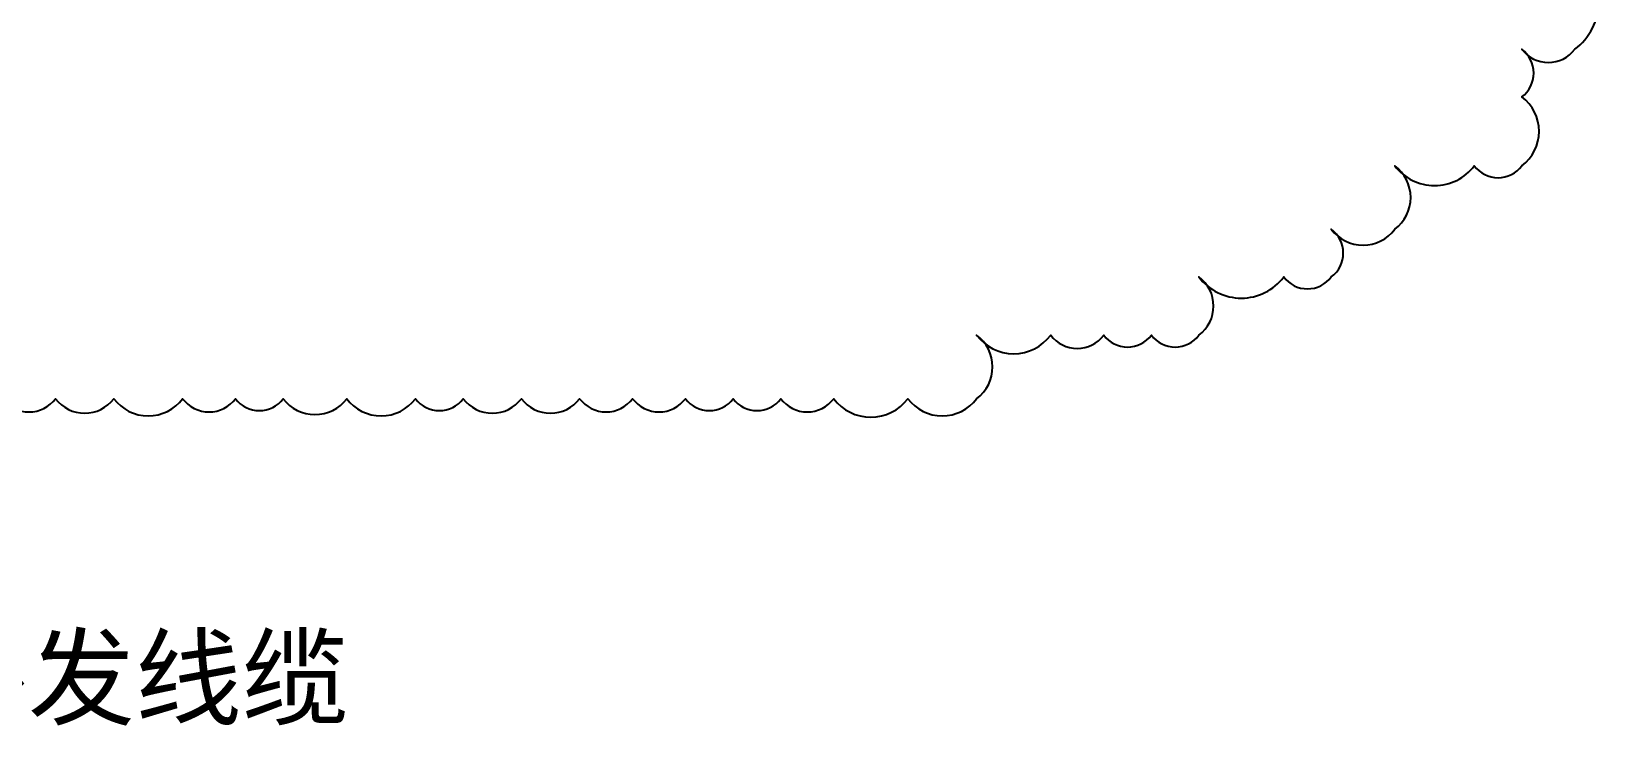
# Model space of a CAD drawing. Header units: millimetres. Extents: x -300 to 4128, y -106 to 2458.
# Drawn here: x 3198 to 3698, y -106 to 116 of the extents above; entities that cross this region are included whole.
import ezdxf

# ---------------------------------------------------------------- set-up
doc = ezdxf.new("R2010")
doc.units = ezdxf.units.MM
doc.styles.get("Standard").update_dxf_attribs({"font": ''})
doc.styles.get('Standard').set_extended_font_data('SimSun')

msp = doc.modelspace()

# ---------------------------------------------------------------- linework, layer by layer
msp.add_lwpolyline([(3188.503, -1.275, 0.5), (3205.401, -1.275, 0.5), (3223.988, -1.275, 0.5), (3245.955, -1.275, 0.5), (3262.853, -1.275, 0.5), (3278.06, -1.275, 0.5), (3298.338, -1.275, 0.5), (3320.304, -1.275, 0.5), (3335.512, -1.275, 0.5), (3354.1, -1.275, 0.5), (3372.687, -1.275, 0.5), (3389.584, -1.275, 0.5), (3406.482, -1.275, 0.5), (3421.69, -1.275, 0.5), (3436.898, -1.275, 0.5), (3453.795, -1.275, 0.5), (3477.452, -1.275, 0.5), (3499.419, -1.275, 0.5), (3499.419, 19.002, 0.5), (3523.075, 19.002, 0.5), (3539.973, 19.002, 0.5), (3555.181, 19.002, 0.5), (3570.388, 19.002, 0.5), (3570.388, 37.589, 0.5), (3597.425, 37.589, 0.5), (3612.632, 37.589, 0.5), (3612.632, 52.797, 0.5), (3632.909, 52.797, 0.5), (3632.909, 73.074, 0.5), (3658.256, 73.074, 0.5), (3673.464, 73.074, 0.5), (3673.464, 95.041, 0.5), (3673.464, 110.249, 0.5), (3690.361, 110.249, 0.5), (3690.361, 140.664, 0.5)], format="xyb")

# ---------------------------------------------------------------- texts
at = {"lineweight": 0, "insert": (3162.526, -77.816), "char_height": 25, "width": 195.20204, "attachment_point": 1}
msp.add_mtext('外发线缆', dxfattribs=at)

doc.saveas('drawing.dxf')
